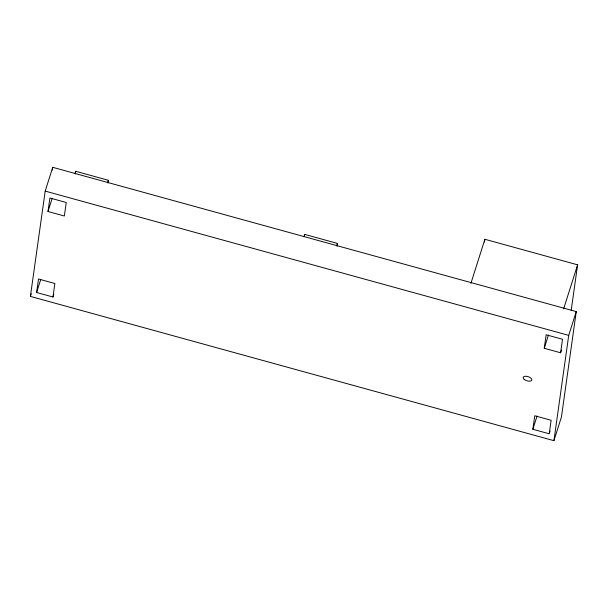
<?xml version="1.0" encoding="UTF-8"?>
<svg xmlns="http://www.w3.org/2000/svg" width="608" height="608" viewBox="0 0 608 608"><rect width="100%" height="100%" fill="white"/><g stroke="black" fill="none" stroke-linecap="round" stroke-linejoin="round"><path stroke-width="0.91" d="M30.4 296.4L45.197 191.094L52.736 167.322L576.255 311.6L561.458 416.906L553.918 440.678L30.4 296.4L31.236 293.755M52.341 170.141L52.736 167.322M36.609 292.501L38.509 278.996L54.872 283.51L52.972 297.008L36.609 292.501L40.804 279.292M47.994 211.493L49.894 197.995L66.249 202.502L64.357 216.007L47.994 211.493L52.182 198.292M75.301 173.972L75.681 171.274L108.399 180.295L108.019 182.993M304.471 236.2L304.722 234.399L337.44 243.42L337.06 246.118M484.515 241.976L484.895 239.278L577.6 264.83L571.201 310.376M532.866 429.271L534.759 415.766L551.122 420.28L549.222 433.778L532.866 429.271L537.054 416.062M544.251 348.262L546.144 334.765L562.506 339.272L560.606 352.777L544.251 348.262L548.439 335.061M553.918 440.678L568.716 335.373L576.255 311.6M74.928 173.652L75.681 171.274M52.972 297.008L53.808 294.371M107.646 182.674L108.399 180.295M303.97 236.778L304.722 234.399M336.688 245.792L337.44 243.42M470.911 283.358L484.895 239.278M563.616 308.91L577.6 264.83M560.606 352.777L561.442 350.132M549.503 432.896L550.065 431.14M45.197 191.094L568.716 335.373M524.21 379.392A4.537 2.158 17.6 0 0 531.643 380.433A4.537 2.158 17.6 0 0 526.672 376.314A4.537 2.158 17.6 0 0 524.21 379.392"/></g></svg>
